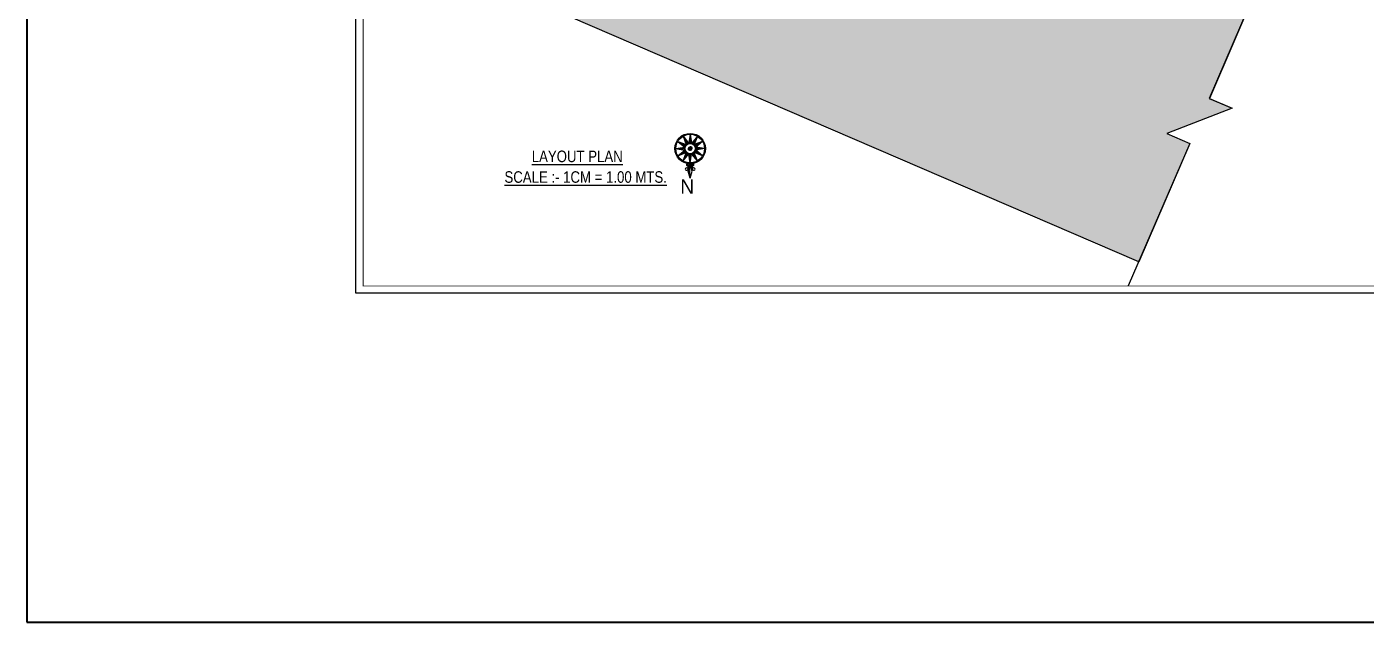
# Model space of a CAD drawing. Header units: millimetres. Extents: x 49 to 419, y 19 to 121.
# Drawn here: x 49.3 to 90, y 19.12 to 37.21 of the extents above; entities that cross this region are included whole.
import ezdxf

# ---------------------------------------------------------------- set-up
doc = ezdxf.new("R2010")
doc.units = ezdxf.units.MM
doc.header["$MEASUREMENT"] = 0
for name, color, linetype in [('A_ROAD', 73, 'Continuous'), ('A_SHEET AREA TABLE-1', 7, 'Continuous'), ('GENERALTEXT', 7, 'Continuous'), ('K TEXT', 7, 'Continuous')]:
    doc.layers.add(name, color=color, linetype=linetype)
doc.styles.add('GOTHICE', font='gothice_.ttf')
doc.styles.add('ROMAND', font='swissc.ttf')

msp = doc.modelspace()

# ---------------------------------------------------------------- hatches: boundary and pattern name
at = {"layer": 'A_ROAD'}
h = msp.add_hatch(color=256, dxfattribs=at)
h.dxf.hatch_style = 1
h.paths.add_polyline_path([(59.837, 40.1), (83.087, 30.072), (84.637, 33.667), (83.944, 33.966), (85.922, 34.736), (85.232, 35.033), (86.778, 38.631), (73.699, 44.264), (63.529, 48.659), (61.978, 45.063), (62.672, 44.764), (60.694, 43.994), (61.388, 43.695)])

# ---------------------------------------------------------------- linework, layer by layer
at = {"color": 3, "lineweight": 40}
msp.add_lwpolyline([(419.221, 120.723), (49.302, 120.723), (49.302, 19.12), (419.221, 19.12)], close=True, dxfattribs=at)
at = {"layer": 'A_ROAD', "color": 7}
msp.add_lwpolyline([(63.529, 48.659), (73.699, 44.264), (86.778, 38.631), (85.232, 35.033), (85.922, 34.736), (83.944, 33.966), (84.637, 33.667), (83.087, 30.072), (59.837, 40.1), (61.388, 43.695), (60.694, 43.994), (62.672, 44.764), (61.978, 45.063)], close=True, dxfattribs=at)
msp.add_lwpolyline([(87.135, 39.457), (85.227, 35.035), (85.922, 34.736), (83.944, 33.966), (84.637, 33.668), (82.77, 29.338)], dxfattribs=at)
at = {"layer": 'A_SHEET AREA TABLE-1'}
msp.add_lwpolyline([(179.686, 29.12), (59.302, 29.12), (59.302, 104.085), (179.686, 104.085), (179.686, 29.12)], dxfattribs=at)
at = {"layer": 'A_SHEET AREA TABLE-1', "lineweight": 30, "const_width": 0.0269}
msp.add_lwpolyline([(179.468, 29.338), (59.521, 29.338), (59.521, 103.867), (179.468, 103.867), (179.468, 29.338)], dxfattribs=at)
at = {"layer": 'GENERALTEXT'}
for p, q in [((69.241, 33.888), (69.337, 33.637)), ((69.241, 33.888), (69.37, 33.665)), ((69.241, 33.888), (69.41, 33.679)), ((69.458, 33.946), (69.416, 33.681)), ((69.458, 33.946), (69.458, 33.688)), ((69.458, 33.946), (69.5, 33.681)), ((69.676, 33.888), (69.507, 33.679)), ((69.676, 33.888), (69.547, 33.665)), ((69.676, 33.888), (69.58, 33.637)), ((69.023, 33.511), (69.289, 33.553)), ((69.023, 33.511), (69.282, 33.511)), ((69.023, 33.511), (69.289, 33.469)), ((69.082, 33.729), (69.291, 33.56)), ((69.082, 33.729), (69.305, 33.6)), ((69.082, 33.729), (69.333, 33.633)), ((69.082, 33.294), (69.291, 33.463)), ((69.082, 33.294), (69.305, 33.423)), ((69.082, 33.294), (69.333, 33.39)), ((69.241, 33.135), (69.337, 33.386)), ((69.387, 33.511), (69.41, 33.511)), ((69.397, 33.547), (69.416, 33.536)), ((69.397, 33.476), (69.416, 33.487)), ((69.423, 33.573), (69.434, 33.554)), ((69.423, 33.45), (69.434, 33.469)), ((69.458, 33.583), (69.458, 33.56)), ((69.458, 33.56), (69.458, 33.462)), ((69.458, 33.44), (69.458, 33.462)), ((69.494, 33.573), (69.483, 33.554)), ((69.494, 33.45), (69.483, 33.469)), ((69.52, 33.547), (69.501, 33.536)), ((69.52, 33.476), (69.501, 33.487)), ((69.53, 33.511), (69.507, 33.511)), ((69.676, 33.135), (69.58, 33.386)), ((69.835, 33.729), (69.584, 33.633)), ((69.835, 33.294), (69.584, 33.39)), ((69.835, 33.729), (69.612, 33.6)), ((69.835, 33.294), (69.612, 33.423)), ((69.835, 33.729), (69.626, 33.56)), ((69.835, 33.294), (69.626, 33.463)), ((69.893, 33.511), (69.628, 33.553)), ((69.893, 33.511), (69.628, 33.469)), ((69.893, 33.511), (69.635, 33.511)), ((69.241, 33.135), (69.37, 33.358)), ((69.241, 33.135), (69.41, 33.344)), ((69.397, 32.995), (69.515, 32.995)), ((69.399, 32.975), (69.517, 32.975)), ((69.458, 33.076), (69.416, 33.342)), ((69.442, 33.054), (69.442, 32.995)), ((69.442, 32.975), (69.442, 32.963)), ((69.458, 33.076), (69.5, 33.342)), ((69.458, 33.076), (69.458, 33.335)), ((69.475, 33.054), (69.475, 32.995)), ((69.475, 32.975), (69.475, 32.963)), ((69.676, 33.135), (69.507, 33.344)), ((69.676, 33.135), (69.547, 33.358)), ((69.393, 32.823), (69.442, 32.963)), ((69.458, 32.614), (69.393, 32.823)), ((69.458, 32.614), (69.523, 32.823)), ((69.523, 32.823), (69.475, 32.963))]:
    msp.add_line(p, q, dxfattribs=at)
for radius in [0.463, 0.435, 0.177, 0.158, 0.0489]:
    msp.add_circle((69.458, 33.511), radius, dxfattribs=at)
for centre, radius, start, end in [((69.291, 33.51), 0.00461, 0, 180), ((69.291, 33.51), 0.00461, 180, 0), ((69.312, 33.432), 0.00461, 360, 180), ((69.312, 33.432), 0.00461, 180, 360), ((69.314, 33.594), 0.00461, 360, 180), ((69.314, 33.594), 0.00461, 180, 360), ((69.374, 33.655), 0.00461, 360, 180), ((69.374, 33.655), 0.00461, 180, 360), ((69.375, 33.37), 0.00461, 360, 180), ((69.458, 33.511), 0.0245, 90, 180), ((69.458, 33.511), 0.0245, 180, 270), ((69.46, 33.68), 0.00461, 360, 180), ((69.46, 33.68), 0.00461, 180, 360), ((69.542, 33.655), 0.00461, 360, 180), ((69.542, 33.655), 0.00461, 180, 360), ((69.544, 33.37), 0.00461, 0, 180), ((69.603, 33.429), 0.00461, 360, 180), ((69.603, 33.429), 0.00461, 180, 360), ((69.62, 33.552), 0.00461, 0, 180), ((69.62, 33.552), 0.00461, 180, 0), ((69.367, 33.025), 0.0241, 27.9536, 328.3427), ((69.331, 32.974), 0.069, 303.2451, 0.8332), ((69.375, 33.37), 0.00461, 180, 360), ((69.305, 32.959), 0.114, 307.3402, 8.1148), ((69.331, 32.974), 0.069, 17.671, 34.5305), ((69.305, 32.959), 0.114, 18.4127, 43.2116), ((69.399, 32.985), 0.0101, 103.9722, 274.532), ((69.458, 33.345), 0.00461, 360, 180), ((69.458, 33.345), 0.00461, 180, 360), ((69.611, 32.959), 0.114, 171.8852, 232.6598), ((69.611, 32.959), 0.114, 136.7884, 161.5873), ((69.518, 32.985), 0.0101, 265.468, 103.9722), ((69.586, 32.974), 0.069, 179.1668, 236.7549), ((69.586, 32.974), 0.069, 145.4695, 162.329), ((69.549, 33.025), 0.0241, 211.6573, 152.0464), ((69.544, 33.37), 0.00461, 180, 0), ((69.346, 32.889), 0.0358, 49.4714, 324.3404), ((69.571, 32.889), 0.0358, 215.6596, 130.5286)]:
    msp.add_arc(centre, radius, start, end, dxfattribs=at)
for points in [[(69.409, 33.681), (69.241, 33.888), (69.37, 33.665)], [(69.5, 33.683), (69.458, 33.946), (69.458, 33.688)], [(69.58, 33.639), (69.676, 33.888), (69.547, 33.665)], [(69.287, 33.553), (69.023, 33.511), (69.282, 33.511)], [(69.33, 33.633), (69.082, 33.729), (69.305, 33.6)], [(69.289, 33.462), (69.082, 33.294), (69.305, 33.423)], [(69.336, 33.383), (69.241, 33.135), (69.37, 33.358)], [(69.586, 33.389), (69.835, 33.294), (69.612, 33.423)], [(69.628, 33.561), (69.835, 33.729), (69.612, 33.6)], [(69.63, 33.47), (69.893, 33.511), (69.635, 33.511)], [(69.417, 33.34), (69.458, 33.076), (69.458, 33.335)], [(69.442, 32.975), (69.458, 32.975), (69.458, 32.614)], [(69.508, 33.342), (69.676, 33.135), (69.547, 33.358)], [(69.442, 32.963), (69.458, 32.614), (69.393, 32.823), (69.442, 32.963)], [(69.442, 32.963), (69.393, 32.823), (69.458, 32.614)]]:
    msp.add_solid(points, dxfattribs=at)

# ---------------------------------------------------------------- texts
at = {"layer": 'GENERALTEXT', "style": 'GOTHICE'}
msp.add_text('N', height=0.432, dxfattribs=at).set_placement((69.159, 32.144))
at = {"layer": 'K TEXT', "color": 7, "style": 'ROMAND'}
for s, p in [('%%ULAYOUT PLAN', (64.645, 33.101)), ('%%USCALE :- 1CM = 1.00 MTS.', (63.816, 32.473))]:
    msp.add_text(s, height=0.35, rotation=0, dxfattribs=at).set_placement(p)

doc.saveas('drawing.dxf')
